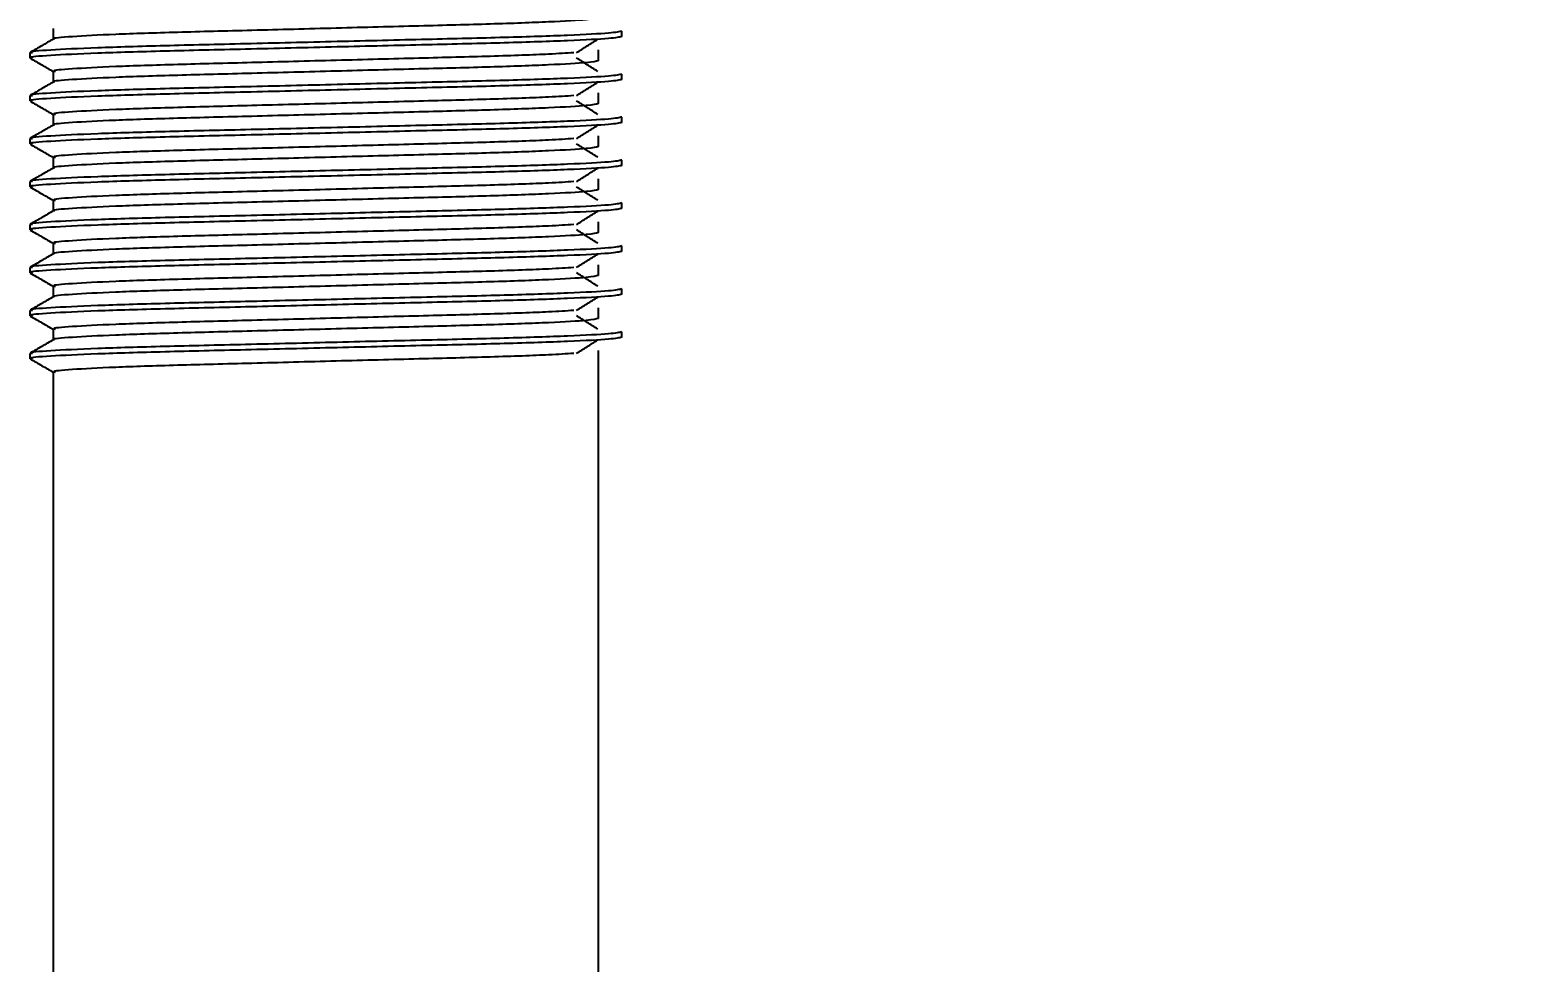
# Model space of a CAD drawing. Header units: millimetres. Extents: x -205 to 841, y 0 to 722.
# Drawn here: x 127.12 to 132.34, y 87.64 to 90.9 of the extents above; entities that cross this region are included whole.
import ezdxf

# ---------------------------------------------------------------- set-up
doc = ezdxf.new("R2010")
doc.units = ezdxf.units.MM
doc.layers.add('COTAS', color=1, linetype='Continuous')
doc.styles.add('SLDTEXTSTYLE0', font='TXT', dxfattribs={"width": 0.75})
doc.dimstyles.new('SLDDIMSTYLE2', dxfattribs={"dimtxt": 3, "dimasz": 3, "dimexe": 0, "dimexo": 0.0625, "dimgap": 0.75, "dimtad": 1, "dimdec": 0, "dimlfac": 10, "dimrnd": 1e-09, "dimzin": 12, "dimdsep": 46, "dimtxsty": 'SLDTEXTSTYLE0', "dimsah": 1, "dimcen": 0.09, "dimadec": 0, "dimazin": 3, "dimtfac": 1, "dimtmove": 0, "dimatfit": 0, "dimfxl": 0, "dimfrac": 2, "dimtolj": 1, "dimtzin": 12, "dimarcsym": 0})

# ---------------------------------------------------------------- blocks, each defined once
blk = doc.blocks.new('_D')
at = {"layer": 'COTAS'}
for p, q in [((148.1545, 99.7892), (148.1545, 106.7892)), ((130.1065, 99.7892), (149.1545, 99.7892)), ((148.1545, 94.7892), (148.1545, 99.7892)), ((139.1545, 94.7892), (149.1545, 94.7892)), ((148.1545, 94.7892), (148.1545, 87.7892))]:
    blk.add_line(p, q, dxfattribs=at)
for points in [[(148.1545, 99.7892), (148.6545, 102.7892), (147.6545, 102.7892)], [(148.1545, 94.7892), (147.6545, 91.7892), (148.6545, 91.7892)]]:
    blk.add_solid(points, dxfattribs=at)
at = {"layer": 'COTAS', "insert": (144.2873, 95.0725), "char_height": 3, "attachment_point": 1, "rotation": 90, "style": 'SLDTEXTSTYLE0'}
blk.add_mtext('50', dxfattribs=at)

msp = doc.modelspace()

# ---------------------------------------------------------------- linework, layer by layer
at = {"color": 7, "linetype": 'Continuous', "lineweight": 25}
for p, q in [((127.2025, 90.9016), (127.2025, 90.8646)), ((129.1877, 90.8735), (129.1877, 90.8923)), ((129.1877, 90.8735), (129.1877, 90.8923)), ((127.1213, 90.8173), (127.1213, 90.7985)), ((129.1065, 90.7892), (129.1065, 90.8267)), ((127.2025, 90.7516), (127.2025, 90.7146)), ((129.1877, 90.7235), (129.1877, 90.7423)), ((129.1877, 90.7235), (129.1877, 90.7423)), ((129.1065, 90.6392), (129.1065, 90.6767)), ((127.1213, 90.6673), (127.1213, 90.6485)), ((127.2025, 90.6016), (127.2025, 90.5646)), ((129.1877, 90.5735), (129.1877, 90.5923)), ((129.1877, 90.5735), (129.1877, 90.5923)), ((129.1065, 90.4892), (129.1065, 90.5267)), ((127.1213, 90.5173), (127.1213, 90.4985)), ((127.2025, 90.4516), (127.2025, 90.4146)), ((129.1877, 90.4235), (129.1877, 90.4423)), ((129.1877, 90.4235), (129.1877, 90.4423)), ((127.1213, 90.3673), (127.1213, 90.3485)), ((129.1065, 90.3392), (129.1065, 90.3767)), ((127.2025, 90.3016), (127.2025, 90.2646)), ((129.1877, 90.2735), (129.1877, 90.2923)), ((129.1877, 90.2735), (129.1877, 90.2923)), ((127.1213, 90.2173), (127.1213, 90.1985)), ((129.1065, 90.1892), (129.1065, 90.2267)), ((127.2025, 90.1516), (127.2025, 90.1146)), ((129.1877, 90.1235), (129.1877, 90.1423)), ((129.1877, 90.1235), (129.1877, 90.1423)), ((127.1213, 90.0673), (127.1213, 90.0485)), ((129.1065, 90.0392), (129.1065, 90.0767)), ((127.2025, 90.0016), (127.2025, 89.9646)), ((129.1877, 89.9735), (129.1877, 89.9923)), ((129.1877, 89.9735), (129.1877, 89.9923)), ((127.1213, 89.9173), (127.1213, 89.8985)), ((129.1065, 89.8892), (129.1065, 89.9267)), ((127.2025, 89.8516), (127.2025, 89.8146)), ((129.1877, 89.8235), (129.1877, 89.8423)), ((129.1877, 89.8235), (129.1877, 89.8423)), ((127.1213, 89.7673), (127.1213, 89.7485)), ((129.1065, 22.7892), (129.1065, 89.7767)), ((127.2025, 89.7016), (127.2025, 22.7892))]:
    msp.add_line(p, q, dxfattribs=at)
for points, knots in [([(129.1065, 90.9392), (129.0981, 90.9369), (129.0808, 90.9322), (128.9441, 90.9244), (128.7397, 90.9168), (128.4807, 90.9103), (128.1905, 90.9026), (127.8959, 90.8948), (127.6281, 90.8881), (127.4058, 90.8809), (127.2618, 90.873), (127.1967, 90.8678), (127.2063, 90.8653), (127.2071, 90.8651)], [0, 0, 0, 0, 0.097624, 0.19859, 0.298141, 0.394419, 0.494557, 0.595274, 0.692105, 0.790625, 0.891692, 0.990524, 1, 1, 1, 1]), ([(129.1877, 90.8923), (129.1785, 90.89), (129.1598, 90.8853), (129.0114, 90.8775), (128.7897, 90.87), (128.5085, 90.8634), (128.1935, 90.8557), (127.8738, 90.8479), (127.5831, 90.8412), (127.3423, 90.834), (127.1844, 90.8261), (127.1137, 90.8206), (127.1272, 90.8178), (127.1297, 90.8173)], [0, 0, 0, 0, 0.096339, 0.195974, 0.294214, 0.389225, 0.488043, 0.587434, 0.68299, 0.780213, 0.879948, 0.977478, 1, 1, 1, 1]), ([(129.1877, 90.8735), (129.1785, 90.8712), (129.1598, 90.8666), (129.0114, 90.8587), (128.7897, 90.8512), (128.5085, 90.8447), (128.1935, 90.837), (127.8738, 90.8292), (127.5831, 90.8225), (127.3423, 90.8152), (127.1844, 90.8074), (127.1137, 90.8019), (127.1272, 90.799), (127.1297, 90.7985)], [0, 0, 0, 0, 0.096342, 0.19598, 0.294224, 0.389238, 0.488059, 0.587453, 0.683012, 0.780238, 0.879977, 0.97751, 1, 1, 1, 1]), ([(127.2033, 90.8651), (127.1898, 90.8572), (127.1627, 90.8416), (127.1356, 90.8259), (127.1221, 90.8181)], [0, 0, 0, 0, 0.499988, 1, 1, 1, 1]), ([(129.0292, 90.8171), (129.0417, 90.8249), (129.0667, 90.8406), (129.0918, 90.8562), (129.1043, 90.864)], [0, 0, 0, 0, 0.499998, 1, 1, 1, 1]), ([(127.1221, 90.7977), (127.1356, 90.7899), (127.1624, 90.7744), (127.1893, 90.7589), (127.2025, 90.7512)], [0, 0, 0, 0, 0.5049813, 1, 1, 1, 1]), ([(129.1065, 90.7892), (129.0981, 90.7869), (129.0808, 90.7822), (128.9441, 90.7744), (128.7397, 90.7668), (128.4807, 90.7603), (128.1905, 90.7526), (127.8959, 90.7448), (127.6281, 90.7381), (127.4058, 90.7309), (127.2618, 90.723), (127.1967, 90.7178), (127.2063, 90.7153), (127.2071, 90.7151)], [0, 0, 0, 0, 0.097624, 0.19859, 0.298141, 0.394419, 0.494557, 0.595274, 0.692105, 0.790625, 0.891692, 0.990524, 1, 1, 1, 1]), ([(129.0201, 90.8171), (128.9937, 90.8153), (128.9286, 90.811), (128.7375, 90.8043), (128.4813, 90.7978), (128.1903, 90.7901), (127.8959, 90.7823), (127.628, 90.7756), (127.4061, 90.7684), (127.2606, 90.7605), (127.1955, 90.755), (127.2079, 90.7522), (127.2102, 90.7516)], [0, 0, 0, 0, 0.076823, 0.189621, 0.298712, 0.412174, 0.526295, 0.636011, 0.747641, 0.862158, 0.974141, 1, 1, 1, 1]), ([(129.1043, 90.7518), (129.0918, 90.7596), (129.0667, 90.7753), (129.0417, 90.7909), (129.0292, 90.7987)], [0, 0, 0, 0, 0.500002, 1, 1, 1, 1]), ([(129.1877, 90.7423), (129.1785, 90.74), (129.1598, 90.7353), (129.0114, 90.7275), (128.7897, 90.72), (128.5085, 90.7134), (128.1935, 90.7057), (127.8738, 90.6979), (127.5831, 90.6912), (127.3423, 90.684), (127.1844, 90.6761), (127.1137, 90.6706), (127.1272, 90.6678), (127.1297, 90.6673)], [0, 0, 0, 0, 0.096339, 0.195974, 0.294214, 0.389225, 0.488043, 0.587434, 0.68299, 0.780213, 0.879948, 0.977478, 1, 1, 1, 1]), ([(129.1877, 90.7235), (129.1785, 90.7212), (129.1598, 90.7166), (129.0114, 90.7087), (128.7897, 90.7012), (128.5085, 90.6947), (128.1935, 90.687), (127.8738, 90.6792), (127.5831, 90.6725), (127.3423, 90.6652), (127.1844, 90.6574), (127.1137, 90.6519), (127.1272, 90.649), (127.1297, 90.6485)], [0, 0, 0, 0, 0.096342, 0.19598, 0.294224, 0.389238, 0.488059, 0.587453, 0.683012, 0.780238, 0.879977, 0.97751, 1, 1, 1, 1]), ([(127.2033, 90.7151), (127.1898, 90.7072), (127.1627, 90.6916), (127.1356, 90.6759), (127.1221, 90.6681)], [0, 0, 0, 0, 0.499988, 1, 1, 1, 1]), ([(129.0292, 90.6671), (129.0417, 90.6749), (129.0667, 90.6906), (129.0918, 90.7062), (129.1043, 90.714)], [0, 0, 0, 0, 0.499998, 1, 1, 1, 1]), ([(127.1221, 90.6477), (127.1356, 90.6399), (127.1624, 90.6244), (127.1893, 90.6089), (127.2025, 90.6012)], [0, 0, 0, 0, 0.5049813, 1, 1, 1, 1]), ([(129.1065, 90.6392), (129.0981, 90.6369), (129.0808, 90.6322), (128.9441, 90.6244), (128.7397, 90.6168), (128.4807, 90.6103), (128.1905, 90.6026), (127.8959, 90.5948), (127.6281, 90.5881), (127.4058, 90.5809), (127.2618, 90.573), (127.1967, 90.5678), (127.2063, 90.5653), (127.2071, 90.5651)], [0, 0, 0, 0, 0.097624, 0.19859, 0.298141, 0.394419, 0.494557, 0.595274, 0.692105, 0.790625, 0.891692, 0.990524, 1, 1, 1, 1]), ([(129.0201, 90.6671), (128.9937, 90.6653), (128.9286, 90.661), (128.7375, 90.6543), (128.4813, 90.6478), (128.1903, 90.6401), (127.8959, 90.6323), (127.628, 90.6256), (127.4061, 90.6184), (127.2606, 90.6105), (127.1955, 90.605), (127.2079, 90.6022), (127.2102, 90.6016)], [0, 0, 0, 0, 0.076823, 0.189621, 0.298712, 0.412174, 0.526295, 0.636011, 0.747641, 0.862158, 0.974141, 1, 1, 1, 1]), ([(129.1043, 90.6018), (129.0918, 90.6096), (129.0667, 90.6253), (129.0417, 90.6409), (129.0292, 90.6487)], [0, 0, 0, 0, 0.5000018, 1, 1, 1, 1]), ([(129.1877, 90.5923), (129.1785, 90.59), (129.1598, 90.5853), (129.0114, 90.5775), (128.7897, 90.57), (128.5085, 90.5634), (128.1935, 90.5557), (127.8738, 90.5479), (127.5831, 90.5412), (127.3423, 90.534), (127.1844, 90.5261), (127.1137, 90.5206), (127.1272, 90.5178), (127.1297, 90.5173)], [0, 0, 0, 0, 0.096339, 0.195974, 0.294214, 0.389225, 0.488043, 0.587434, 0.68299, 0.780213, 0.879948, 0.977478, 1, 1, 1, 1]), ([(129.1877, 90.5735), (129.1785, 90.5712), (129.1598, 90.5666), (129.0114, 90.5587), (128.7897, 90.5512), (128.5085, 90.5447), (128.1935, 90.537), (127.8738, 90.5292), (127.5831, 90.5225), (127.3423, 90.5152), (127.1844, 90.5074), (127.1137, 90.5019), (127.1272, 90.499), (127.1297, 90.4985)], [0, 0, 0, 0, 0.096342, 0.19598, 0.294224, 0.389238, 0.488059, 0.587453, 0.683012, 0.780238, 0.879977, 0.97751, 1, 1, 1, 1]), ([(127.2033, 90.5651), (127.1898, 90.5572), (127.1627, 90.5416), (127.1356, 90.5259), (127.1221, 90.5181)], [0, 0, 0, 0, 0.499988, 1, 1, 1, 1]), ([(129.0292, 90.5171), (129.0417, 90.5249), (129.0667, 90.5406), (129.0918, 90.5562), (129.1043, 90.564)], [0, 0, 0, 0, 0.499998, 1, 1, 1, 1]), ([(127.1221, 90.4977), (127.1356, 90.4899), (127.1624, 90.4744), (127.1893, 90.4589), (127.2025, 90.4512)], [0, 0, 0, 0, 0.5049813, 1, 1, 1, 1]), ([(129.1065, 90.4892), (129.0981, 90.4869), (129.0808, 90.4822), (128.9441, 90.4744), (128.7397, 90.4668), (128.4807, 90.4603), (128.1905, 90.4526), (127.8959, 90.4448), (127.6281, 90.4381), (127.4058, 90.4309), (127.2618, 90.423), (127.1967, 90.4178), (127.2063, 90.4153), (127.2071, 90.4151)], [0, 0, 0, 0, 0.097624, 0.19859, 0.298141, 0.394419, 0.494557, 0.595274, 0.692105, 0.790625, 0.891692, 0.990524, 1, 1, 1, 1]), ([(129.0201, 90.5171), (128.9937, 90.5153), (128.9286, 90.511), (128.7375, 90.5043), (128.4813, 90.4978), (128.1903, 90.4901), (127.8959, 90.4823), (127.628, 90.4756), (127.4061, 90.4684), (127.2606, 90.4605), (127.1955, 90.455), (127.2079, 90.4522), (127.2102, 90.4516)], [0, 0, 0, 0, 0.076823, 0.189621, 0.298712, 0.412174, 0.526295, 0.636011, 0.747641, 0.862158, 0.974141, 1, 1, 1, 1]), ([(129.1043, 90.4518), (129.0918, 90.4596), (129.0667, 90.4753), (129.0417, 90.4909), (129.0292, 90.4987)], [0, 0, 0, 0, 0.500002, 1, 1, 1, 1]), ([(129.1877, 90.4423), (129.1785, 90.44), (129.1598, 90.4353), (129.0114, 90.4275), (128.7897, 90.42), (128.5085, 90.4134), (128.1935, 90.4057), (127.8738, 90.3979), (127.5831, 90.3912), (127.3423, 90.384), (127.1844, 90.3761), (127.1137, 90.3706), (127.1272, 90.3678), (127.1297, 90.3673)], [0, 0, 0, 0, 0.096339, 0.195974, 0.294214, 0.389225, 0.488043, 0.587434, 0.68299, 0.780213, 0.879948, 0.977478, 1, 1, 1, 1]), ([(129.1877, 90.4235), (129.1785, 90.4212), (129.1598, 90.4166), (129.0114, 90.4087), (128.7897, 90.4012), (128.5085, 90.3947), (128.1935, 90.387), (127.8738, 90.3792), (127.5831, 90.3725), (127.3423, 90.3652), (127.1844, 90.3574), (127.1137, 90.3519), (127.1272, 90.349), (127.1297, 90.3485)], [0, 0, 0, 0, 0.096342, 0.19598, 0.294224, 0.389238, 0.488059, 0.587453, 0.683012, 0.780238, 0.879977, 0.97751, 1, 1, 1, 1]), ([(127.2033, 90.4151), (127.1898, 90.4072), (127.1627, 90.3916), (127.1356, 90.3759), (127.1221, 90.3681)], [0, 0, 0, 0, 0.499988, 1, 1, 1, 1]), ([(129.0201, 90.3671), (128.9937, 90.3653), (128.9286, 90.361), (128.7375, 90.3543), (128.4813, 90.3478), (128.1903, 90.3401), (127.8959, 90.3323), (127.628, 90.3256), (127.4061, 90.3184), (127.2606, 90.3105), (127.1955, 90.305), (127.2079, 90.3022), (127.2102, 90.3016)], [0, 0, 0, 0, 0.076823, 0.189621, 0.298712, 0.412174, 0.526295, 0.636011, 0.747641, 0.862158, 0.974141, 1, 1, 1, 1]), ([(129.0292, 90.3671), (129.0417, 90.3749), (129.0667, 90.3906), (129.0918, 90.4062), (129.1043, 90.414)], [0, 0, 0, 0, 0.499998, 1, 1, 1, 1]), ([(127.1221, 90.3477), (127.1356, 90.3399), (127.1624, 90.3244), (127.1893, 90.3089), (127.2025, 90.3012)], [0, 0, 0, 0, 0.5049813, 1, 1, 1, 1]), ([(129.1065, 90.3392), (129.0981, 90.3369), (129.0808, 90.3322), (128.9441, 90.3244), (128.7397, 90.3168), (128.4807, 90.3103), (128.1905, 90.3026), (127.8959, 90.2948), (127.6281, 90.2881), (127.4058, 90.2809), (127.2618, 90.273), (127.1967, 90.2678), (127.2063, 90.2653), (127.2071, 90.2651)], [0, 0, 0, 0, 0.097624, 0.19859, 0.298141, 0.394419, 0.494557, 0.595274, 0.692105, 0.790625, 0.891692, 0.990524, 1, 1, 1, 1]), ([(129.1043, 90.3018), (129.0918, 90.3096), (129.0667, 90.3253), (129.0417, 90.3409), (129.0292, 90.3487)], [0, 0, 0, 0, 0.500002, 1, 1, 1, 1]), ([(129.1877, 90.2923), (129.1785, 90.29), (129.1598, 90.2853), (129.0114, 90.2775), (128.7897, 90.27), (128.5085, 90.2634), (128.1935, 90.2557), (127.8738, 90.2479), (127.5831, 90.2412), (127.3423, 90.234), (127.1844, 90.2261), (127.1137, 90.2206), (127.1272, 90.2178), (127.1297, 90.2173)], [0, 0, 0, 0, 0.096339, 0.195974, 0.294214, 0.389225, 0.488043, 0.587434, 0.68299, 0.780213, 0.879948, 0.977478, 1, 1, 1, 1]), ([(129.1877, 90.2735), (129.1785, 90.2712), (129.1598, 90.2666), (129.0114, 90.2587), (128.7897, 90.2512), (128.5085, 90.2447), (128.1935, 90.237), (127.8738, 90.2292), (127.5831, 90.2225), (127.3423, 90.2152), (127.1844, 90.2074), (127.1137, 90.2019), (127.1272, 90.199), (127.1297, 90.1985)], [0, 0, 0, 0, 0.096342, 0.19598, 0.294224, 0.389238, 0.488059, 0.587453, 0.683012, 0.780238, 0.879977, 0.97751, 1, 1, 1, 1]), ([(127.2033, 90.2651), (127.1898, 90.2572), (127.1627, 90.2416), (127.1356, 90.2259), (127.1221, 90.2181)], [0, 0, 0, 0, 0.499988, 1, 1, 1, 1]), ([(129.0292, 90.2171), (129.0417, 90.2249), (129.0667, 90.2406), (129.0918, 90.2562), (129.1043, 90.264)], [0, 0, 0, 0, 0.499998, 1, 1, 1, 1]), ([(129.0201, 90.2171), (128.9937, 90.2153), (128.9286, 90.211), (128.7375, 90.2043), (128.4813, 90.1978), (128.1903, 90.1901), (127.8959, 90.1823), (127.628, 90.1756), (127.4061, 90.1684), (127.2606, 90.1605), (127.1955, 90.155), (127.2079, 90.1522), (127.2102, 90.1516)], [0, 0, 0, 0, 0.076823, 0.189621, 0.298712, 0.412174, 0.526295, 0.636011, 0.747641, 0.862158, 0.974141, 1, 1, 1, 1]), ([(127.1221, 90.1977), (127.1356, 90.1899), (127.1624, 90.1744), (127.1893, 90.1589), (127.2025, 90.1512)], [0, 0, 0, 0, 0.5049813, 1, 1, 1, 1]), ([(129.1065, 90.1892), (129.0981, 90.1869), (129.0808, 90.1822), (128.9441, 90.1744), (128.7397, 90.1668), (128.4807, 90.1603), (128.1905, 90.1526), (127.8959, 90.1448), (127.6281, 90.1381), (127.4058, 90.1309), (127.2618, 90.123), (127.1967, 90.1178), (127.2063, 90.1153), (127.2071, 90.1151)], [0, 0, 0, 0, 0.097624, 0.19859, 0.298141, 0.394419, 0.494557, 0.595274, 0.692105, 0.790625, 0.891692, 0.990524, 1, 1, 1, 1]), ([(129.1043, 90.1518), (129.0918, 90.1596), (129.0667, 90.1753), (129.0417, 90.1909), (129.0292, 90.1987)], [0, 0, 0, 0, 0.5000018, 1, 1, 1, 1]), ([(129.1877, 90.1423), (129.1785, 90.14), (129.1598, 90.1353), (129.0114, 90.1275), (128.7897, 90.12), (128.5085, 90.1134), (128.1935, 90.1057), (127.8738, 90.0979), (127.5831, 90.0912), (127.3423, 90.084), (127.1844, 90.0761), (127.1137, 90.0706), (127.1272, 90.0678), (127.1297, 90.0673)], [0, 0, 0, 0, 0.096339, 0.195974, 0.294214, 0.389225, 0.488043, 0.587434, 0.68299, 0.780213, 0.879948, 0.977478, 1, 1, 1, 1]), ([(129.1877, 90.1235), (129.1785, 90.1212), (129.1598, 90.1166), (129.0114, 90.1087), (128.7897, 90.1012), (128.5085, 90.0947), (128.1935, 90.087), (127.8738, 90.0792), (127.5831, 90.0725), (127.3423, 90.0652), (127.1844, 90.0574), (127.1137, 90.0519), (127.1272, 90.049), (127.1297, 90.0485)], [0, 0, 0, 0, 0.096342, 0.19598, 0.294224, 0.389238, 0.488059, 0.587453, 0.683012, 0.780238, 0.879977, 0.97751, 1, 1, 1, 1]), ([(127.2033, 90.1151), (127.1898, 90.1072), (127.1627, 90.0916), (127.1356, 90.0759), (127.1221, 90.0681)], [0, 0, 0, 0, 0.499988, 1, 1, 1, 1]), ([(129.0292, 90.0671), (129.0417, 90.0749), (129.0667, 90.0906), (129.0918, 90.1062), (129.1043, 90.114)], [0, 0, 0, 0, 0.499998, 1, 1, 1, 1]), ([(129.0201, 90.0671), (128.9937, 90.0653), (128.9286, 90.061), (128.7375, 90.0543), (128.4813, 90.0478), (128.1903, 90.0401), (127.8959, 90.0323), (127.628, 90.0256), (127.4061, 90.0184), (127.2606, 90.0105), (127.1955, 90.005), (127.2079, 90.0022), (127.2102, 90.0016)], [0, 0, 0, 0, 0.076823, 0.189621, 0.298712, 0.412174, 0.526295, 0.636011, 0.747641, 0.862158, 0.974141, 1, 1, 1, 1]), ([(127.1221, 90.0477), (127.1356, 90.0399), (127.1624, 90.0244), (127.1893, 90.0089), (127.2025, 90.0012)], [0, 0, 0, 0, 0.5049813, 1, 1, 1, 1]), ([(129.1065, 90.0392), (129.0981, 90.0369), (129.0808, 90.0322), (128.9441, 90.0244), (128.7397, 90.0168), (128.4807, 90.0103), (128.1905, 90.0026), (127.8959, 89.9948), (127.6281, 89.9881), (127.4058, 89.9809), (127.2618, 89.973), (127.1967, 89.9678), (127.2063, 89.9653), (127.2071, 89.9651)], [0, 0, 0, 0, 0.097624, 0.19859, 0.298141, 0.394419, 0.494557, 0.595274, 0.692105, 0.790625, 0.891692, 0.990524, 1, 1, 1, 1]), ([(129.1043, 90.0018), (129.0918, 90.0096), (129.0667, 90.0253), (129.0417, 90.0409), (129.0292, 90.0487)], [0, 0, 0, 0, 0.500002, 1, 1, 1, 1]), ([(129.1877, 89.9923), (129.1785, 89.99), (129.1598, 89.9853), (129.0114, 89.9775), (128.7897, 89.97), (128.5085, 89.9634), (128.1935, 89.9557), (127.8738, 89.9479), (127.5831, 89.9412), (127.3423, 89.934), (127.1844, 89.9261), (127.1137, 89.9206), (127.1272, 89.9178), (127.1297, 89.9173)], [0, 0, 0, 0, 0.096339, 0.195974, 0.294214, 0.389225, 0.488043, 0.587434, 0.68299, 0.780213, 0.879948, 0.977478, 1, 1, 1, 1]), ([(129.1877, 89.9735), (129.1785, 89.9712), (129.1598, 89.9666), (129.0114, 89.9587), (128.7897, 89.9512), (128.5085, 89.9447), (128.1935, 89.937), (127.8738, 89.9292), (127.5831, 89.9225), (127.3423, 89.9152), (127.1844, 89.9074), (127.1137, 89.9019), (127.1272, 89.899), (127.1297, 89.8985)], [0, 0, 0, 0, 0.096342, 0.19598, 0.294224, 0.389238, 0.488059, 0.587453, 0.683012, 0.780238, 0.879977, 0.97751, 1, 1, 1, 1]), ([(127.2033, 89.9651), (127.1898, 89.9572), (127.1627, 89.9416), (127.1356, 89.9259), (127.1221, 89.9181)], [0, 0, 0, 0, 0.499988, 1, 1, 1, 1]), ([(129.0292, 89.9171), (129.0417, 89.9249), (129.0667, 89.9406), (129.0918, 89.9562), (129.1043, 89.964)], [0, 0, 0, 0, 0.499998, 1, 1, 1, 1]), ([(127.1221, 89.8977), (127.1356, 89.8899), (127.1624, 89.8744), (127.1893, 89.8589), (127.2025, 89.8512)], [0, 0, 0, 0, 0.5049813, 1, 1, 1, 1]), ([(129.0201, 89.9171), (128.9937, 89.9153), (128.9286, 89.911), (128.7375, 89.9043), (128.4813, 89.8978), (128.1903, 89.8901), (127.8959, 89.8823), (127.628, 89.8756), (127.4061, 89.8684), (127.2606, 89.8605), (127.1955, 89.855), (127.2079, 89.8522), (127.2102, 89.8516)], [0, 0, 0, 0, 0.076823, 0.189621, 0.298712, 0.412174, 0.526295, 0.636011, 0.747641, 0.862158, 0.974141, 1, 1, 1, 1]), ([(129.1043, 89.8518), (129.0918, 89.8596), (129.0667, 89.8753), (129.0417, 89.8909), (129.0292, 89.8987)], [0, 0, 0, 0, 0.500002, 1, 1, 1, 1]), ([(129.1877, 89.8423), (129.1785, 89.84), (129.1598, 89.8353), (129.0114, 89.8275), (128.7897, 89.82), (128.5085, 89.8134), (128.1935, 89.8057), (127.8738, 89.7979), (127.5831, 89.7912), (127.3423, 89.784), (127.1844, 89.7761), (127.1137, 89.7706), (127.1272, 89.7678), (127.1297, 89.7673)], [0, 0, 0, 0, 0.096339, 0.195974, 0.294214, 0.389225, 0.488043, 0.587434, 0.68299, 0.780213, 0.879948, 0.977478, 1, 1, 1, 1]), ([(129.1065, 89.8892), (129.0981, 89.8869), (129.0808, 89.8822), (128.9441, 89.8744), (128.7397, 89.8668), (128.4807, 89.8603), (128.1905, 89.8526), (127.8959, 89.8448), (127.6281, 89.8381), (127.4058, 89.8309), (127.2618, 89.823), (127.1967, 89.8178), (127.2063, 89.8153), (127.2071, 89.8151)], [0, 0, 0, 0, 0.097624, 0.19859, 0.298141, 0.394419, 0.494557, 0.595274, 0.692105, 0.790625, 0.891692, 0.990524, 1, 1, 1, 1]), ([(129.1877, 89.8235), (129.1785, 89.8212), (129.1598, 89.8166), (129.0114, 89.8087), (128.7897, 89.8012), (128.5085, 89.7947), (128.1935, 89.787), (127.8738, 89.7792), (127.5831, 89.7725), (127.3423, 89.7652), (127.1844, 89.7574), (127.1137, 89.7519), (127.1272, 89.749), (127.1297, 89.7485)], [0, 0, 0, 0, 0.096342, 0.19598, 0.294224, 0.389238, 0.488059, 0.587453, 0.683012, 0.780238, 0.879977, 0.97751, 1, 1, 1, 1]), ([(127.2033, 89.8151), (127.1898, 89.8072), (127.1627, 89.7916), (127.1356, 89.7759), (127.1221, 89.7681)], [0, 0, 0, 0, 0.499988, 1, 1, 1, 1]), ([(129.0292, 89.7671), (129.0417, 89.7749), (129.0667, 89.7906), (129.0918, 89.8062), (129.1043, 89.814)], [0, 0, 0, 0, 0.499998, 1, 1, 1, 1]), ([(127.1221, 89.7477), (127.1356, 89.7399), (127.1624, 89.7244), (127.1893, 89.7089), (127.2025, 89.7012)], [0, 0, 0, 0, 0.5049813, 1, 1, 1, 1]), ([(129.0201, 89.7671), (128.9937, 89.7653), (128.9286, 89.761), (128.7375, 89.7543), (128.4813, 89.7478), (128.1903, 89.7401), (127.8959, 89.7323), (127.628, 89.7256), (127.4061, 89.7184), (127.2606, 89.7105), (127.1955, 89.705), (127.2079, 89.7022), (127.2102, 89.7016)], [0, 0, 0, 0, 0.076823, 0.189621, 0.298712, 0.412174, 0.526295, 0.636011, 0.747641, 0.862158, 0.974141, 1, 1, 1, 1])]:
    msp.add_open_spline(points, degree=3, knots=knots, dxfattribs=at)

# ---------------------------------------------------------------- dimensions: what is measured, and where the dimension line sits
at = {"layer": 'COTAS'}
dim = msp.add_linear_dim(base=(148.1545, 99.7892), p1=(138.1545, 94.7892), p2=(129.1065, 99.7892), angle=90, dimstyle='SLDDIMSTYLE2', dxfattribs=at)
dim.commit()
dim.dimension.update_dxf_attribs({"geometry": '_D', "text_midpoint": (148.1545, 97.2892), "dimtype": 160})

doc.saveas('drawing.dxf')
